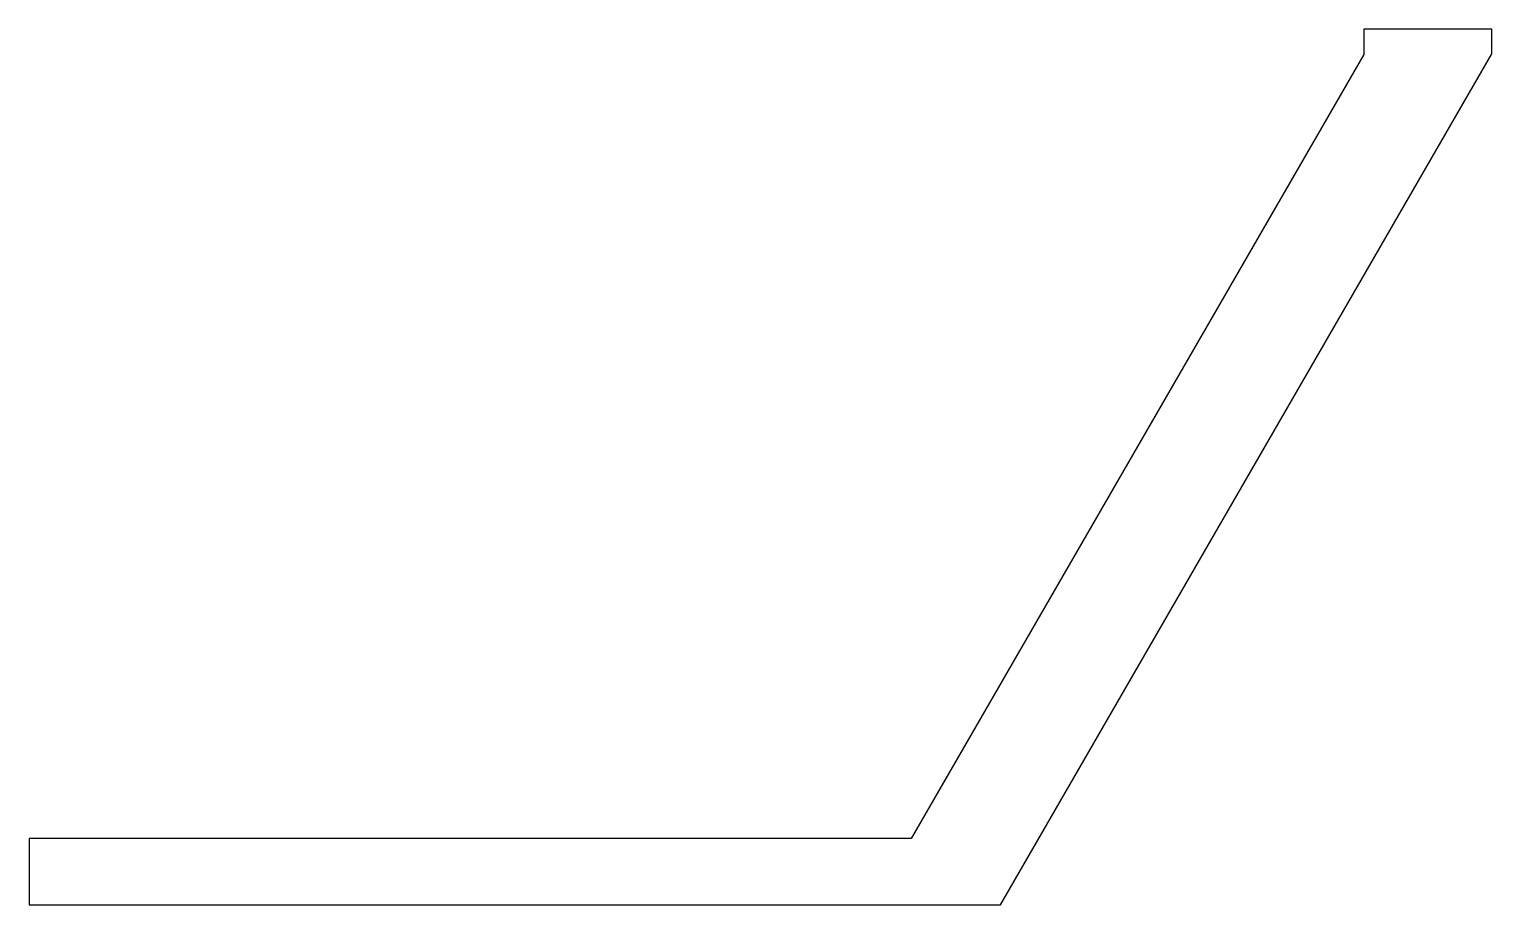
# Model space of a CAD drawing. Header units: metres. Extents: x -66 to 89, y -57 to 36.
import ezdxf

# ---------------------------------------------------------------- set-up
doc = ezdxf.new("R2010")
doc.units = ezdxf.units.M

msp = doc.modelspace()

# ---------------------------------------------------------------- linework, layer by layer
for p, q in [((89, 35.5), (75.5, 35.5)), ((75.5, 35.5), (75.5, 32.8468)), ((89, 32.909), (89, 35.5)), ((75.5, 32.8468), (27.6684, -50)), ((37.091, -57), (89, 32.909)), ((27.6684, -50), (-65.5, -50)), ((-65.5, -50), (-65.5, -57)), ((-65.5, -57), (37.091, -57))]:
    msp.add_line(p, q)

doc.saveas('drawing.dxf')
